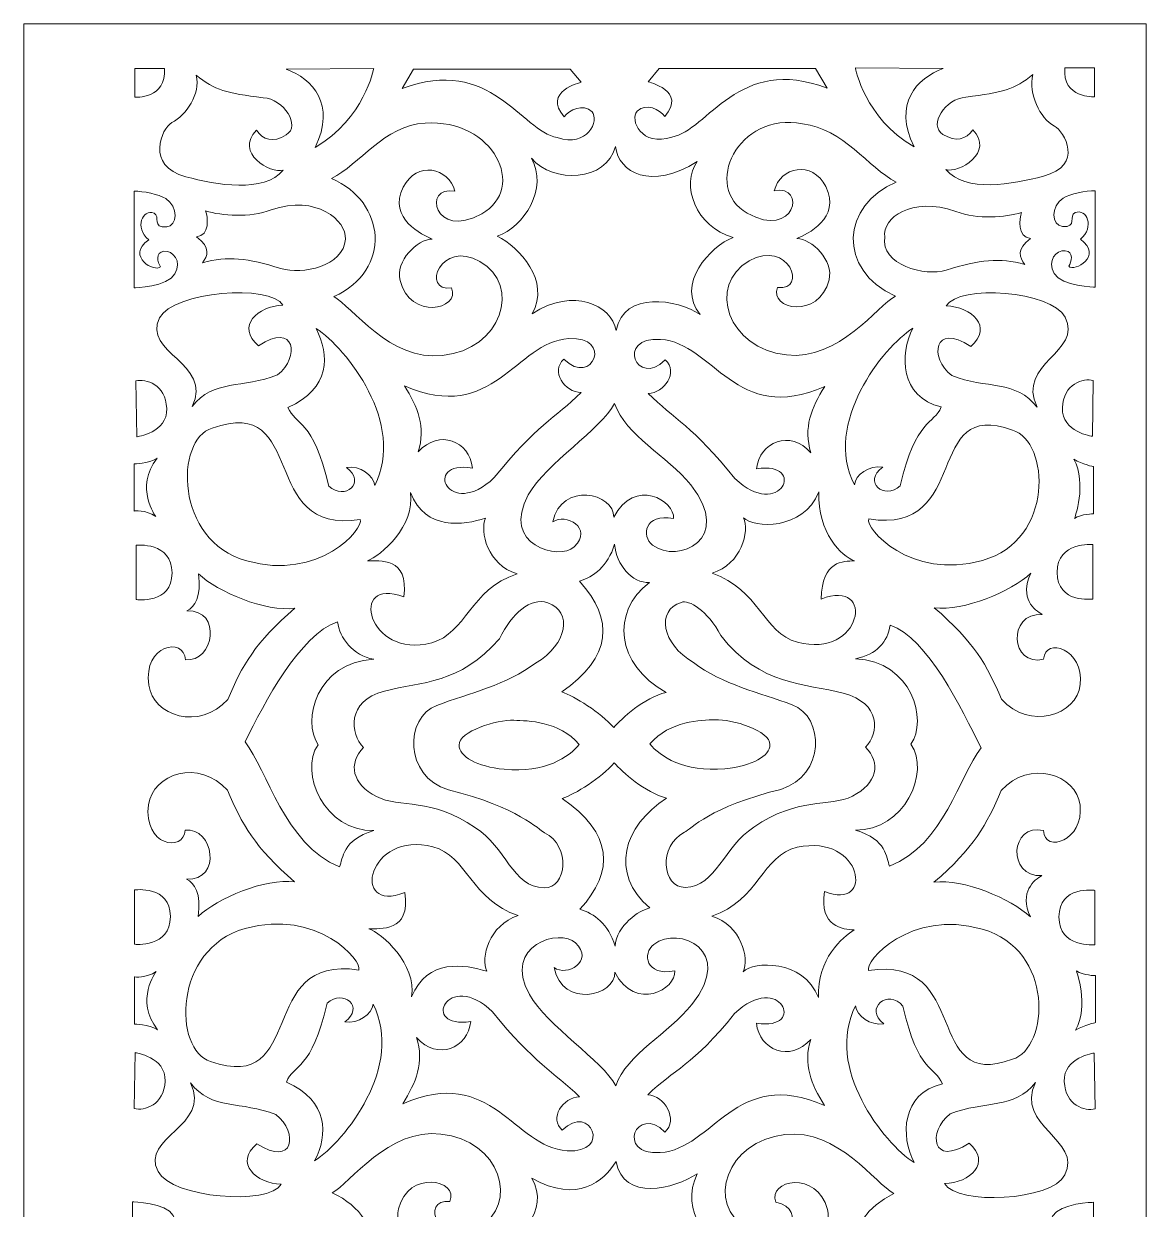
# Model space of a CAD drawing. Header units: millimetres. Extents: x 82 to 1245, y -168 to 259.
# Drawn here: x 532.3 to 701.3, y 79.5 to 257.9 of the extents above; entities that cross this region are included whole.
import ezdxf

# ---------------------------------------------------------------- set-up
doc = ezdxf.new("R2010")
doc.units = ezdxf.units.MM
doc.header["$MEASUREMENT"] = 0
doc.layers.add('layer 1', color=7, linetype='Continuous')

msp = doc.modelspace()

# ---------------------------------------------------------------- linework, layer by layer
at = {"layer": 'layer 1', "color": 250, "lineweight": 9}
for points, knots in [([(541.9775, 257.9203), (541.9775, 257.9203), (532.3113, 257.9203), (532.3113, 257.9203), (532.3113, 257.9203), (532.3113, 257.9203), (532.3113, -2.0797), (532.3113, -2.0797), (532.3113, -2.0797), (532.3113, -2.0797), (541.9775, -2.0797), (541.9775, -2.0797)], [0, 0, 0, 0, 0.25, 0.25, 0.25, 0.25, 0.5, 0.5, 0.5, 0.5, 1, 1, 1, 1]), ([(541.8199, -2.0796), (541.8199, -2.0796), (701.3113, -2.0796), (701.3113, -2.0796), (701.3113, -2.0796), (701.3113, -2.0796), (701.3113, 257.9204), (701.3113, 257.9204), (701.3113, 257.9204), (701.3113, 257.9204), (541.8199, 257.9204), (541.8199, 257.9204)], [0, 0, 0, 0, 0.25, 0.25, 0.25, 0.25, 0.5, 0.5, 0.5, 0.5, 1, 1, 1, 1]), ([(591.0089, 251.0937), (591.0089, 251.0937), (614.5696, 251.0937), (614.5696, 251.0937), (614.5696, 251.0937), (614.5696, 251.0937), (616.2181, 249.1002), (616.2181, 249.1002), (616.2181, 249.1002), (616.2181, 249.1002), (610.3034, 247.7129), (613.6974, 243.8987), (613.6974, 243.8987), (614.4723, 244.9389), (616.5092, 245.9794), (617.8664, 244.6788), (617.8664, 244.6788), (619.0295, 243.3785), (617.1878, 239.2174), (612.6305, 240.7778), (612.6305, 240.7778), (607.2003, 241.7318), (602.6439, 253.2616), (589.2636, 248.1467), (589.2636, 248.1467), (589.2636, 248.1467), (591.0089, 251.0937), (591.0089, 251.0937)], [0, 0, 0, 0, 0.125, 0.125, 0.125, 0.125, 0.25, 0.25, 0.25, 0.25, 0.375, 0.375, 0.375, 0.375, 0.5, 0.5, 0.5, 0.5, 0.625, 0.625, 0.625, 0.625, 0.75, 0.75, 0.75, 0.75, 1, 1, 1, 1]), ([(651.5138, 251.1739), (651.5138, 251.1739), (627.9524, 251.1739), (627.9524, 251.1739), (627.9524, 251.1739), (627.9524, 251.1739), (626.3041, 249.1802), (626.3041, 249.1802), (626.3041, 249.1802), (626.3041, 249.1802), (632.2187, 247.793), (628.8254, 243.9787), (628.8254, 243.9787), (628.0497, 245.0191), (626.0133, 246.0595), (624.656, 244.759), (624.656, 244.759), (623.4926, 243.4585), (625.3344, 239.2973), (629.8918, 240.8579), (629.8918, 240.8579), (635.3218, 241.8118), (639.8786, 253.3418), (653.2589, 248.2266), (653.2589, 248.2266), (653.2589, 248.2266), (651.5138, 251.1739), (651.5138, 251.1739)], [0, 0, 0, 0, 0.125, 0.125, 0.125, 0.125, 0.25, 0.25, 0.25, 0.25, 0.375, 0.375, 0.375, 0.375, 0.5, 0.5, 0.5, 0.5, 0.625, 0.625, 0.625, 0.625, 0.75, 0.75, 0.75, 0.75, 1, 1, 1, 1]), ([(553.4858, 251.1806), (553.4858, 251.1806), (549.0264, 251.1806), (549.0264, 251.1806), (549.0264, 251.1806), (549.0264, 251.1806), (549.0264, 246.8461), (549.0264, 246.8461), (549.0264, 246.8461), (549.0264, 246.8461), (553.8737, 246.586), (553.4858, 251.1806)], [0, 0, 0, 0, 0.25, 0.25, 0.25, 0.25, 0.5, 0.5, 0.5, 0.5, 1, 1, 1, 1]), ([(558.2756, 250.1818), (561.0763, 247.8821), (562.874, 247.4977), (568.3582, 246.7824), (568.3582, 246.7824), (571.4948, 246.5823), (574.0716, 242.583), (571.8311, 241.1832), (571.8311, 241.1832), (569.8667, 239.956), (568.3116, 240.4168), (567.3499, 241.8831), (567.3499, 241.8831), (563.989, 238.4837), (569.4785, 235.2841), (571.3828, 235.8841), (571.3828, 235.8841), (568.4701, 232.3847), (561.3228, 233.6631), (556.7072, 234.8842), (556.7072, 234.8842), (550.5684, 236.5082), (553.0873, 242.2222), (554.603, 243.0325), (554.603, 243.0325), (556.7989, 244.2066), (558.9711, 247.2779), (558.2756, 250.1818)], [0, 0, 0, 0, 0.125, 0.125, 0.125, 0.125, 0.25, 0.25, 0.25, 0.25, 0.375, 0.375, 0.375, 0.375, 0.5, 0.5, 0.5, 0.5, 0.625, 0.625, 0.625, 0.625, 0.75, 0.75, 0.75, 0.75, 1, 1, 1, 1]), ([(571.8109, 251.0937), (571.8109, 251.0937), (584.9974, 251.1806), (584.9974, 251.1806), (584.9974, 251.1806), (584.9974, 251.1806), (583.6395, 243.6386), (576.1745, 239.3041), (576.1745, 239.3041), (579.3739, 245.806), (575.7861, 249.62), (571.8109, 251.0937)], [0, 0, 0, 0, 0.25, 0.25, 0.25, 0.25, 0.5, 0.5, 0.5, 0.5, 1, 1, 1, 1]), ([(670.7113, 251.1739), (670.7113, 251.1739), (657.525, 251.2606), (657.525, 251.2606), (657.525, 251.2606), (657.525, 251.2606), (658.8829, 243.7186), (666.3483, 239.3842), (666.3483, 239.3842), (663.1489, 245.8862), (666.7364, 249.7002), (670.7113, 251.1739)], [0, 0, 0, 0, 0.25, 0.25, 0.25, 0.25, 0.5, 0.5, 0.5, 0.5, 1, 1, 1, 1]), ([(684.2472, 250.2618), (681.4467, 247.9623), (679.6487, 247.5777), (674.1646, 246.8623), (674.1646, 246.8623), (671.0277, 246.6624), (668.4512, 242.663), (670.6917, 241.2633), (670.6917, 241.2633), (672.656, 240.0361), (674.2113, 240.4968), (675.173, 241.9631), (675.173, 241.9631), (678.5339, 238.5637), (673.0444, 235.3643), (671.14, 235.9641), (671.14, 235.9641), (674.0527, 232.4647), (681.1999, 233.7429), (685.8157, 234.9643), (685.8157, 234.9643), (691.955, 236.5887), (688.9923, 241.7082), (687.4765, 242.5187), (687.4765, 242.5187), (685.2799, 243.6932), (683.5518, 247.3579), (684.2472, 250.2618)], [0, 0, 0, 0, 0.125, 0.125, 0.125, 0.125, 0.25, 0.25, 0.25, 0.25, 0.375, 0.375, 0.375, 0.375, 0.5, 0.5, 0.5, 0.5, 0.625, 0.625, 0.625, 0.625, 0.75, 0.75, 0.75, 0.75, 1, 1, 1, 1]), ([(689.0367, 251.2606), (689.0367, 251.2606), (693.4968, 251.2606), (693.4968, 251.2606), (693.4968, 251.2606), (693.4968, 251.2606), (693.4968, 246.9262), (693.4968, 246.9262), (693.4968, 246.9262), (693.4968, 246.9262), (688.6488, 246.6661), (689.0367, 251.2606)], [0, 0, 0, 0, 0.25, 0.25, 0.25, 0.25, 0.5, 0.5, 0.5, 0.5, 1, 1, 1, 1]), ([(663.6335, 234.0966), (655.4873, 230.6561), (654.675, 220.9183), (663.5368, 216.9317), (663.5368, 216.9317), (660.8594, 215.5449), (655.1017, 207.1363), (647.1505, 208.0896), (647.1505, 208.0896), (638.3272, 208.9564), (635.1426, 218.59), (641.5269, 222.2197), (641.5269, 222.2197), (647.45, 225.5874), (650.4471, 217.6256), (645.7932, 218.2322), (645.7932, 218.2322), (644.4354, 214.9381), (652.0538, 213.3668), (653.55, 219.359), (653.55, 219.359), (654.283, 222.2961), (650.9693, 225.5513), (648.702, 225.6006), (648.702, 225.6006), (650.1561, 226.2076), (655.4341, 228.6362), (653.065, 233.4027), (653.065, 233.4027), (651.0638, 237.4298), (646.1806, 236.3505), (645.3081, 232.7961), (645.3081, 232.7961), (650.2535, 233.7496), (648.4248, 225.3425), (641.2357, 229.4152), (641.2357, 229.4152), (634.402, 233.2864), (639.7815, 244.7593), (649.5744, 242.8518), (649.5744, 242.8518), (655.6829, 242.1584), (659.4644, 236.2638), (663.6335, 234.0966)], [0, 0, 0, 0, 0.08333333, 0.08333333, 0.08333333, 0.08333333, 0.16666667, 0.16666667, 0.16666667, 0.16666667, 0.25, 0.25, 0.25, 0.25, 0.33333333, 0.33333333, 0.33333333, 0.33333333, 0.41666667, 0.41666667, 0.41666667, 0.41666667, 0.5, 0.5, 0.5, 0.5, 0.58333333, 0.58333333, 0.58333333, 0.58333333, 0.66666667, 0.66666667, 0.66666667, 0.66666667, 0.75, 0.75, 0.75, 0.75, 0.83333333, 0.83333333, 0.83333333, 0.83333333, 1, 1, 1, 1]), ([(578.6674, 234.6103), (586.8133, 231.1699), (587.8475, 220.8382), (578.986, 216.8517), (578.986, 216.8517), (581.6635, 215.4647), (587.421, 207.0564), (595.3719, 208.0095), (595.3719, 208.0095), (604.1951, 208.8762), (607.3798, 218.5098), (600.9956, 222.1397), (600.9956, 222.1397), (595.0723, 225.5073), (592.0753, 217.5454), (596.7295, 218.1523), (596.7295, 218.1523), (598.0871, 214.8581), (590.4685, 213.2868), (588.9727, 219.2791), (588.9727, 219.2791), (588.2392, 222.2161), (591.553, 225.4713), (593.8204, 225.5206), (593.8204, 225.5206), (592.3662, 226.1276), (587.0886, 228.5563), (589.4573, 233.3227), (589.4573, 233.3227), (591.4589, 237.3496), (596.3418, 236.2705), (597.2142, 232.7161), (597.2142, 232.7161), (592.2691, 233.6696), (594.0982, 225.2628), (601.2866, 229.3351), (601.2866, 229.3351), (608.1199, 233.2059), (603.0937, 243.6281), (592.7263, 242.9697), (592.7263, 242.9697), (586.6328, 242.5827), (582.8367, 236.7775), (578.6674, 234.6103)], [0, 0, 0, 0, 0.08333333, 0.08333333, 0.08333333, 0.08333333, 0.16666667, 0.16666667, 0.16666667, 0.16666667, 0.25, 0.25, 0.25, 0.25, 0.33333333, 0.33333333, 0.33333333, 0.33333333, 0.41666667, 0.41666667, 0.41666667, 0.41666667, 0.5, 0.5, 0.5, 0.5, 0.58333333, 0.58333333, 0.58333333, 0.58333333, 0.66666667, 0.66666667, 0.66666667, 0.66666667, 0.75, 0.75, 0.75, 0.75, 0.83333333, 0.83333333, 0.83333333, 0.83333333, 1, 1, 1, 1]), ([(621.399, 239.4635), (620.0547, 234.0644), (611.9888, 233.8645), (608.7401, 237.6638), (608.7401, 237.6638), (611.3165, 233.1645), (607.6198, 227.2656), (603.5865, 225.9658), (603.5865, 225.9658), (606.9474, 224.266), (611.6528, 219.2668), (608.8518, 214.2677), (608.8518, 214.2677), (615.1256, 218.3669), (620.7271, 215.5676), (621.5112, 211.768), (621.5112, 211.768), (622.6314, 217.7671), (630.6974, 216.4673), (634.1705, 214.1676), (634.1705, 214.1676), (630.3614, 218.667), (635.7387, 224.466), (639.0997, 225.7658), (639.0997, 225.7658), (633.5061, 227.2537), (631.1378, 233.7621), (633.7223, 237.1639), (633.7223, 237.1639), (626.7766, 232.8646), (621.8473, 235.4643), (621.399, 239.4635)], [0, 0, 0, 0, 0.11111111, 0.11111111, 0.11111111, 0.11111111, 0.22222222, 0.22222222, 0.22222222, 0.22222222, 0.33333333, 0.33333333, 0.33333333, 0.33333333, 0.44444444, 0.44444444, 0.44444444, 0.44444444, 0.55555556, 0.55555556, 0.55555556, 0.55555556, 0.66666667, 0.66666667, 0.66666667, 0.66666667, 0.77777778, 0.77777778, 0.77777778, 0.77777778, 1, 1, 1, 1]), ([(548.9206, 232.6991), (548.9206, 232.6991), (548.9206, 218.1883), (548.9206, 218.1883), (548.9206, 218.1883), (548.9206, 218.1883), (553.9765, 218.3103), (555.0695, 220.2613), (555.0695, 220.2613), (556.1622, 222.2124), (554.7963, 223.7975), (553.4295, 223.6755), (553.4295, 223.6755), (552.0632, 223.5537), (552.4731, 221.9685), (552.8829, 221.3587), (552.8829, 221.3587), (552.1293, 220.4026), (547.5795, 222.8862), (551.1268, 225.4058), (551.1268, 225.4058), (548.9206, 227.2318), (550.2125, 230.1033), (551.927, 229.4067), (551.927, 229.4067), (552.9624, 228.9707), (551.5173, 227.1251), (553.8393, 227.3338), (553.8393, 227.3338), (555.4834, 227.4558), (555.6459, 230.3967), (553.7029, 231.6017), (553.7029, 231.6017), (552.688, 232.231), (550.2968, 232.7649), (548.9206, 232.6991)], [0, 0, 0, 0, 0.1, 0.1, 0.1, 0.1, 0.2, 0.2, 0.2, 0.2, 0.3, 0.3, 0.3, 0.3, 0.4, 0.4, 0.4, 0.4, 0.5, 0.5, 0.5, 0.5, 0.6, 0.6, 0.6, 0.6, 0.7, 0.7, 0.7, 0.7, 0.8, 0.8, 0.8, 0.8, 1, 1, 1, 1]), ([(558.3418, 225.8441), (560.5716, 224.1971), (559.9904, 222.9838), (559.2145, 221.9434), (559.2145, 221.9434), (563.0928, 222.9835), (565.9472, 222.6627), (571.0436, 221.0763), (571.0436, 221.0763), (574.2412, 220.0812), (580.4765, 221.4043), (580.7426, 225.4935), (580.7426, 225.4935), (580.9239, 228.2842), (576.3757, 232.259), (569.5889, 229.9186), (569.5889, 229.9186), (566.2952, 228.667), (562.1643, 229.0098), (559.699, 229.7455), (559.699, 229.7455), (560.0342, 228.8589), (560.3775, 226.0175), (558.3418, 225.8441)], [0, 0, 0, 0, 0.14285714, 0.14285714, 0.14285714, 0.14285714, 0.28571429, 0.28571429, 0.28571429, 0.28571429, 0.42857143, 0.42857143, 0.42857143, 0.42857143, 0.57142857, 0.57142857, 0.57142857, 0.57142857, 0.71428571, 0.71428571, 0.71428571, 0.71428571, 1, 1, 1, 1]), ([(683.8979, 225.6006), (681.6679, 223.9537), (682.2494, 222.7402), (683.0253, 221.7), (683.0253, 221.7), (679.147, 222.7399), (676.2932, 222.4197), (671.1964, 220.8327), (671.1964, 220.8327), (667.998, 219.837), (661.2621, 221.5962), (661.9407, 225.8438), (661.9407, 225.8438), (661.5529, 228.618), (665.864, 232.0153), (672.6508, 229.675), (672.6508, 229.675), (675.9447, 228.4234), (680.0752, 228.7663), (682.5408, 229.5019), (682.5408, 229.5019), (682.2053, 228.6153), (681.862, 225.7738), (683.8979, 225.6006)], [0, 0, 0, 0, 0.14285714, 0.14285714, 0.14285714, 0.14285714, 0.28571429, 0.28571429, 0.28571429, 0.28571429, 0.42857143, 0.42857143, 0.42857143, 0.42857143, 0.57142857, 0.57142857, 0.57142857, 0.57142857, 0.71428571, 0.71428571, 0.71428571, 0.71428571, 1, 1, 1, 1]), ([(693.602, 232.7792), (693.602, 232.7792), (693.602, 218.2684), (693.602, 218.2684), (693.602, 218.2684), (693.602, 218.2684), (688.5469, 218.3902), (687.4537, 220.3413), (687.4537, 220.3413), (686.3606, 222.2924), (687.7269, 223.8776), (689.0932, 223.7557), (689.0932, 223.7557), (690.4596, 223.6336), (690.0496, 222.0485), (689.6396, 221.4388), (689.6396, 221.4388), (690.3936, 220.4825), (694.9437, 222.9663), (691.396, 225.4857), (691.396, 225.4857), (693.602, 227.3118), (692.3107, 230.1832), (690.596, 229.4868), (690.596, 229.4868), (689.5605, 229.0508), (691.0062, 227.2051), (688.6832, 227.4137), (688.6832, 227.4137), (687.0398, 227.5358), (686.8771, 230.4768), (688.82, 231.6818), (688.82, 231.6818), (689.8345, 232.311), (692.2259, 232.845), (693.602, 232.7792)], [0, 0, 0, 0, 0.1, 0.1, 0.1, 0.1, 0.2, 0.2, 0.2, 0.2, 0.3, 0.3, 0.3, 0.3, 0.4, 0.4, 0.4, 0.4, 0.5, 0.5, 0.5, 0.5, 0.6, 0.6, 0.6, 0.6, 0.7, 0.7, 0.7, 0.7, 0.8, 0.8, 0.8, 0.8, 1, 1, 1, 1]), ([(557.6756, 200.3098), (560.8181, 204.4558), (565.3271, 202.9925), (570.5189, 205.0655), (570.5189, 205.0655), (573.9345, 207.748), (573.2513, 213.1135), (567.6496, 209.4553), (567.6496, 209.4553), (564.2339, 212.3818), (567.513, 215.4303), (571.3386, 215.5522), (571.3386, 215.5522), (569.4737, 218.8078), (554.8192, 217.6435), (552.7747, 213.6471), (552.7747, 213.6471), (550.086, 208.3906), (560.8181, 206.8946), (557.6756, 200.3098)], [0, 0, 0, 0, 0.16666667, 0.16666667, 0.16666667, 0.16666667, 0.33333333, 0.33333333, 0.33333333, 0.33333333, 0.5, 0.5, 0.5, 0.5, 0.66666667, 0.66666667, 0.66666667, 0.66666667, 1, 1, 1, 1]), ([(684.8577, 200.2214), (681.7154, 204.3672), (677.2064, 202.904), (672.0145, 204.9769), (672.0145, 204.9769), (668.5987, 207.6596), (669.2819, 213.025), (674.884, 209.3668), (674.884, 209.3668), (678.2996, 212.2933), (675.0203, 215.3418), (671.1947, 215.4637), (671.1947, 215.4637), (673.0596, 218.7193), (687.0483, 217.7535), (689.0932, 213.7566), (689.0932, 213.7566), (691.7826, 208.4996), (681.7154, 206.8062), (684.8577, 200.2214)], [0, 0, 0, 0, 0.16666667, 0.16666667, 0.16666667, 0.16666667, 0.33333333, 0.33333333, 0.33333333, 0.33333333, 0.5, 0.5, 0.5, 0.5, 0.66666667, 0.66666667, 0.66666667, 0.66666667, 1, 1, 1, 1]), ([(576.355, 212.0352), (580.8935, 209.1006), (589.9008, 197.7382), (585.153, 188.4353), (585.153, 188.4353), (585.0132, 189.9335), (582.9182, 191.4947), (580.8935, 191.12), (580.8935, 191.12), (583.9661, 188.8724), (580.6838, 186.1253), (578.2402, 188.3104), (578.2402, 188.3104), (575.9355, 198.4868), (573.1425, 197.488), (572.0951, 200.1726), (572.0951, 200.1726), (578.5318, 203.0566), (578.3798, 208.0396), (576.355, 212.0352)], [0, 0, 0, 0, 0.16666667, 0.16666667, 0.16666667, 0.16666667, 0.33333333, 0.33333333, 0.33333333, 0.33333333, 0.5, 0.5, 0.5, 0.5, 0.66666667, 0.66666667, 0.66666667, 0.66666667, 1, 1, 1, 1]), ([(589.623, 203.4435), (591.6241, 200.2631), (592.8826, 197.2069), (591.6959, 193.4862), (591.6959, 193.4862), (594.8394, 197.0077), (599.4314, 195.1092), (599.871, 191.0542), (599.871, 191.0542), (592.1408, 192.3057), (596.3079, 183.0491), (603.1548, 189.6203), (603.1548, 189.6203), (609.4428, 197.4402), (612.3329, 198.5993), (616.2214, 202.4037), (616.2214, 202.4037), (613.7544, 202.4624), (611.563, 205.6454), (613.6355, 207.4346), (613.6355, 207.4346), (617.9435, 203.1674), (621.1386, 210.9746), (614.3565, 210.5311), (614.3565, 210.5311), (606.2991, 210.0041), (603.086, 197.5403), (589.623, 203.4435)], [0, 0, 0, 0, 0.125, 0.125, 0.125, 0.125, 0.25, 0.25, 0.25, 0.25, 0.375, 0.375, 0.375, 0.375, 0.5, 0.5, 0.5, 0.5, 0.625, 0.625, 0.625, 0.625, 0.75, 0.75, 0.75, 0.75, 1, 1, 1, 1]), ([(652.8994, 203.3256), (650.8987, 200.1452), (649.6399, 197.0891), (650.8263, 193.3684), (650.8263, 193.3684), (647.6835, 196.8898), (643.0911, 194.9913), (642.6513, 190.9363), (642.6513, 190.9363), (650.3815, 192.1878), (646.2143, 182.9312), (639.3676, 189.5024), (639.3676, 189.5024), (633.0796, 197.3224), (630.1891, 198.4814), (626.3013, 202.2859), (626.3013, 202.2859), (628.7677, 202.3445), (630.9593, 205.5276), (628.8866, 207.3168), (628.8866, 207.3168), (624.5786, 203.0495), (621.3834, 210.8567), (628.1655, 210.4132), (628.1655, 210.4132), (636.2237, 209.8862), (639.4362, 197.4225), (652.8994, 203.3256)], [0, 0, 0, 0, 0.125, 0.125, 0.125, 0.125, 0.25, 0.25, 0.25, 0.25, 0.375, 0.375, 0.375, 0.375, 0.5, 0.5, 0.5, 0.5, 0.625, 0.625, 0.625, 0.625, 0.75, 0.75, 0.75, 0.75, 1, 1, 1, 1]), ([(666.1678, 212.1154), (661.6293, 209.1806), (652.6216, 197.8183), (657.3695, 188.5154), (657.3695, 188.5154), (657.5092, 190.0135), (659.6043, 191.5747), (661.6293, 191.2002), (661.6293, 191.2002), (658.5563, 188.9524), (661.839, 186.2053), (664.2826, 188.3903), (664.2826, 188.3903), (666.5873, 198.5668), (669.3803, 197.568), (670.4275, 200.2526), (670.4275, 200.2526), (664.2127, 201.7512), (664.1431, 208.1197), (666.1678, 212.1154)], [0, 0, 0, 0, 0.16666667, 0.16666667, 0.16666667, 0.16666667, 0.33333333, 0.33333333, 0.33333333, 0.33333333, 0.5, 0.5, 0.5, 0.5, 0.66666667, 0.66666667, 0.66666667, 0.66666667, 1, 1, 1, 1]), ([(549.1941, 204.1653), (549.1941, 204.1653), (549.3307, 195.7514), (549.3307, 195.7514), (549.3307, 195.7514), (549.3307, 195.7514), (553.9765, 196.3611), (553.8393, 200.0192), (553.8393, 200.0192), (553.7029, 203.6776), (550.6973, 204.531), (549.1941, 204.1653)], [0, 0, 0, 0, 0.25, 0.25, 0.25, 0.25, 0.5, 0.5, 0.5, 0.5, 1, 1, 1, 1]), ([(693.3288, 204.2454), (693.3288, 204.2454), (693.1922, 195.8315), (693.1922, 195.8315), (693.1922, 195.8315), (693.1922, 195.8315), (688.5469, 196.4412), (688.6832, 200.0994), (688.6832, 200.0994), (688.82, 203.7574), (691.8259, 204.6112), (693.3288, 204.2454)], [0, 0, 0, 0, 0.25, 0.25, 0.25, 0.25, 0.5, 0.5, 0.5, 0.5, 1, 1, 1, 1]), ([(582.9888, 183.3156), (583.6167, 182.0046), (576.8432, 174.0133), (565.8804, 177.0724), (565.8804, 177.0724), (554.987, 180.1317), (555.0891, 195.387), (560.6756, 197.0725), (560.6756, 197.0725), (575.2463, 202.1683), (567.4164, 180.8805), (582.9888, 183.3156)], [0, 0, 0, 0, 0.25, 0.25, 0.25, 0.25, 0.5, 0.5, 0.5, 0.5, 1, 1, 1, 1]), ([(659.5339, 183.3956), (658.9055, 182.0848), (665.6797, 174.0935), (676.6425, 177.1524), (676.6425, 177.1524), (687.5359, 180.2117), (686.7685, 195.0711), (681.1816, 196.7566), (681.1816, 196.7566), (667.634, 201.7515), (675.1065, 180.9606), (659.5339, 183.3956)], [0, 0, 0, 0, 0.25, 0.25, 0.25, 0.25, 0.5, 0.5, 0.5, 0.5, 1, 1, 1, 1]), ([(621.267, 200.7522), (619.2423, 196.8813), (610.9444, 191.7848), (608.279, 187.017), (608.279, 187.017), (604.0764, 179.4994), (612.9451, 177.0418), (615.1918, 179.2129), (615.1918, 179.2129), (618.114, 182.0367), (613.8648, 184.3326), (611.9796, 182.959), (611.9796, 182.959), (613.237, 189.1397), (621.267, 187.2666), (621.1275, 183.6455), (621.1275, 183.6455), (624.2698, 189.7018), (630.415, 186.1425), (630.1355, 183.4581), (630.1355, 183.4581), (625.7365, 184.2702), (625.2274, 180.8096), (626.9934, 179.4625), (626.9934, 179.4625), (630.805, 176.5549), (639.2518, 180.3647), (632.7193, 188.5154), (632.7193, 188.5154), (629.1793, 192.9319), (622.9437, 195.9186), (621.267, 200.7522)], [0, 0, 0, 0, 0.11111111, 0.11111111, 0.11111111, 0.11111111, 0.22222222, 0.22222222, 0.22222222, 0.22222222, 0.33333333, 0.33333333, 0.33333333, 0.33333333, 0.44444444, 0.44444444, 0.44444444, 0.44444444, 0.55555556, 0.55555556, 0.55555556, 0.55555556, 0.66666667, 0.66666667, 0.66666667, 0.66666667, 0.77777778, 0.77777778, 0.77777778, 0.77777778, 1, 1, 1, 1]), ([(548.9235, 191.6734), (548.9235, 191.6734), (548.9235, 184.591), (548.9235, 184.591), (548.9235, 184.591), (548.9235, 184.591), (550.6947, 184.8309), (552.1974, 183.7531), (552.1974, 183.7531), (552.1974, 183.7531), (548.9235, 188.132), (552.3958, 192.5327), (552.3958, 192.5327), (551.0606, 191.717), (548.9235, 191.6734), (548.9235, 191.6734)], [0, 0, 0, 0, 0.2, 0.2, 0.2, 0.2, 0.4, 0.4, 0.4, 0.4, 0.6, 0.6, 0.6, 0.6, 1, 1, 1, 1]), ([(693.3765, 191.2578), (693.3765, 191.2578), (693.3765, 184.1756), (693.3765, 184.1756), (693.3765, 184.1756), (693.3765, 184.1756), (691.5394, 184.1756), (690.5066, 183.4571), (690.5066, 183.4571), (690.5066, 183.4571), (692.4373, 188.6323), (690.3918, 192.3867), (690.3918, 192.3867), (691.7262, 191.571), (693.3765, 191.2578), (693.3765, 191.2578)], [0, 0, 0, 0, 0.2, 0.2, 0.2, 0.2, 0.4, 0.4, 0.4, 0.4, 0.6, 0.6, 0.6, 0.6, 1, 1, 1, 1]), ([(606.5909, 175.137), (599.4679, 172.7646), (598.9063, 166.1532), (593.7421, 164.7731), (593.7421, 164.7731), (584.0129, 162.1727), (581.1369, 174.9088), (589.5156, 171.662), (589.5156, 171.662), (590.4148, 177.7286), (585.7491, 177.0413), (584.0732, 177.1038), (584.0732, 177.1038), (586.0283, 177.7909), (591.3349, 182.3809), (590.5298, 187.3741), (590.5298, 187.3741), (592.8342, 181.5052), (598.5796, 182.4998), (601.8426, 183.503), (601.8426, 183.503), (600.9348, 181.5052), (602.1219, 176.5106), (606.5909, 175.137)], [0, 0, 0, 0, 0.14285714, 0.14285714, 0.14285714, 0.14285714, 0.28571429, 0.28571429, 0.28571429, 0.28571429, 0.42857143, 0.42857143, 0.42857143, 0.42857143, 0.57142857, 0.57142857, 0.57142857, 0.57142857, 0.71428571, 0.71428571, 0.71428571, 0.71428571, 1, 1, 1, 1]), ([(635.9315, 175.2169), (643.0544, 172.8446), (643.6155, 166.2336), (648.7801, 164.853), (648.7801, 164.853), (658.5099, 162.2525), (660.7206, 174.5931), (652.3412, 171.3462), (652.3412, 171.3462), (652.551, 177.2149), (655.6937, 177.0274), (657.3695, 177.0898), (657.3695, 177.0898), (655.4142, 177.777), (651.8529, 181.2733), (651.9924, 187.454), (651.9924, 187.454), (649.6884, 181.5851), (642.146, 182.0221), (640.6798, 183.5831), (640.6798, 183.5831), (641.5876, 181.5851), (640.4005, 176.5908), (635.9315, 175.2169)], [0, 0, 0, 0, 0.14285714, 0.14285714, 0.14285714, 0.14285714, 0.28571429, 0.28571429, 0.28571429, 0.28571429, 0.42857143, 0.42857143, 0.42857143, 0.42857143, 0.57142857, 0.57142857, 0.57142857, 0.57142857, 0.71428571, 0.71428571, 0.71428571, 0.71428571, 1, 1, 1, 1]), ([(549.2606, 179.4449), (549.2606, 179.4449), (549.2606, 171.2662), (549.2606, 171.2662), (549.2606, 171.2662), (549.2606, 171.2662), (554.6382, 170.5166), (554.6382, 175.2618), (554.6382, 175.2618), (554.6382, 180.0069), (549.2606, 179.4449), (549.2606, 179.4449)], [0, 0, 0, 0, 0.25, 0.25, 0.25, 0.25, 0.5, 0.5, 0.5, 0.5, 1, 1, 1, 1]), ([(621.267, 179.5875), (620.2193, 176.2158), (618.1166, 174.6805), (615.9601, 174.031), (615.9601, 174.031), (621.267, 168.2245), (620.8486, 162.6055), (613.3067, 157.3609), (613.3067, 157.3609), (615.1921, 156.7368), (619.2239, 154.2581), (621.1275, 151.992), (621.1275, 151.992), (622.3147, 153.3653), (625.7362, 156.4874), (629.0181, 157.2989), (629.0181, 157.2989), (621.4067, 161.5438), (620.7084, 169.3483), (626.5046, 173.8436), (626.5046, 173.8436), (623.9206, 173.6561), (621.4763, 176.5285), (621.267, 179.5875)], [0, 0, 0, 0, 0.14285714, 0.14285714, 0.14285714, 0.14285714, 0.28571429, 0.28571429, 0.28571429, 0.28571429, 0.42857143, 0.42857143, 0.42857143, 0.42857143, 0.57142857, 0.57142857, 0.57142857, 0.57142857, 0.71428571, 0.71428571, 0.71428571, 0.71428571, 1, 1, 1, 1]), ([(693.2621, 179.525), (693.2621, 179.525), (693.2621, 171.3462), (693.2621, 171.3462), (693.2621, 171.3462), (693.2621, 171.3462), (687.8853, 170.5967), (687.8853, 175.3419), (687.8853, 175.3419), (687.8853, 180.0871), (693.2621, 179.525), (693.2621, 179.525)], [0, 0, 0, 0, 0.25, 0.25, 0.25, 0.25, 0.5, 0.5, 0.5, 0.5, 1, 1, 1, 1]), ([(558.6181, 175.137), (561.5506, 172.3898), (568.6734, 169.3931), (573.1427, 169.9549), (573.1427, 169.9549), (567.1376, 164.8354), (565.1815, 161.2767), (563.0171, 156.2197), (563.0171, 156.2197), (558.7578, 151.4749), (551.7971, 153.7433), (551.1463, 158.4048), (551.1463, 158.4048), (550.2924, 164.5177), (556.4536, 165.6473), (556.6628, 162.2133), (556.6628, 162.2133), (560.9554, 161.7562), (562.2491, 169.7996), (556.8721, 169.5498), (556.8721, 169.5498), (558.0309, 170.1573), (559.1404, 171.705), (558.6181, 175.137)], [0, 0, 0, 0, 0.14285714, 0.14285714, 0.14285714, 0.14285714, 0.28571429, 0.28571429, 0.28571429, 0.28571429, 0.42857143, 0.42857143, 0.42857143, 0.42857143, 0.57142857, 0.57142857, 0.57142857, 0.57142857, 0.71428571, 0.71428571, 0.71428571, 0.71428571, 1, 1, 1, 1]), ([(683.9048, 175.2169), (680.9719, 172.4697), (673.8495, 169.4733), (669.3801, 170.035), (669.3801, 170.035), (675.3853, 164.9156), (677.3412, 161.3567), (679.5057, 156.2997), (679.5057, 156.2997), (683.765, 151.5548), (690.8218, 153.8135), (691.3766, 158.4848), (691.3766, 158.4848), (692.0088, 163.8059), (686.0693, 165.7272), (685.86, 162.2933), (685.86, 162.2933), (680.9019, 161.0445), (680.2738, 169.2859), (685.6505, 169.0361), (685.6505, 169.0361), (684.4917, 169.6434), (682.1591, 171.471), (683.9048, 175.2169)], [0, 0, 0, 0, 0.14285714, 0.14285714, 0.14285714, 0.14285714, 0.28571429, 0.28571429, 0.28571429, 0.28571429, 0.42857143, 0.42857143, 0.42857143, 0.42857143, 0.57142857, 0.57142857, 0.57142857, 0.57142857, 0.71428571, 0.71428571, 0.71428571, 0.71428571, 1, 1, 1, 1]), ([(583.4779, 148.9775), (581.4234, 151.0626), (580.8819, 155.9918), (586.6069, 157.4897), (586.6069, 157.4897), (592.3325, 158.9878), (597.8792, 158.4155), (603.9332, 165.376), (603.9332, 165.376), (605.8886, 169.1841), (608.5453, 171.6803), (611.1996, 170.7667), (611.1996, 170.7667), (614.9916, 169.4614), (614.2021, 164.523), (609.384, 161.7137), (609.384, 161.7137), (605.0549, 158.4048), (599.3988, 157.156), (594.5103, 155.3455), (594.5103, 155.3455), (589.622, 153.5349), (589.5379, 144.6776), (596.2419, 142.6172), (596.2419, 142.6172), (606.7862, 140.0571), (609.8915, 136.5878), (610.711, 136.1787), (610.711, 136.1787), (614.7523, 134.1618), (614.0784, 127.7945), (610.6413, 127.8749), (610.6413, 127.8749), (605.9322, 127.9855), (604.8455, 134.0559), (600.3064, 136.9278), (600.3064, 136.9278), (593.6725, 141.5476), (588.9234, 139.8621), (585.4323, 141.6103), (585.4323, 141.6103), (581.7318, 143.4832), (581.1156, 146.6152), (583.4779, 148.9775)], [0, 0, 0, 0, 0.08333333, 0.08333333, 0.08333333, 0.08333333, 0.16666667, 0.16666667, 0.16666667, 0.16666667, 0.25, 0.25, 0.25, 0.25, 0.33333333, 0.33333333, 0.33333333, 0.33333333, 0.41666667, 0.41666667, 0.41666667, 0.41666667, 0.5, 0.5, 0.5, 0.5, 0.58333333, 0.58333333, 0.58333333, 0.58333333, 0.66666667, 0.66666667, 0.66666667, 0.66666667, 0.75, 0.75, 0.75, 0.75, 0.83333333, 0.83333333, 0.83333333, 0.83333333, 1, 1, 1, 1]), ([(659.0449, 149.0577), (661.0994, 151.1428), (661.4192, 155.6759), (655.6937, 157.1738), (655.6937, 157.1738), (649.968, 158.6719), (643.194, 158.2352), (637.2585, 165.8519), (637.2585, 165.8519), (635.3033, 169.6601), (632.3705, 171.2839), (631.3228, 170.8466), (631.3228, 170.8466), (627.482, 169.6604), (628.3203, 164.6031), (633.1382, 161.7938), (633.1382, 161.7938), (637.4676, 158.4848), (643.1236, 157.2361), (648.012, 155.4255), (648.012, 155.4255), (652.9004, 153.6151), (652.9843, 144.7577), (646.2805, 142.6971), (646.2805, 142.6971), (635.7361, 140.1371), (632.6307, 136.6677), (631.8114, 136.2588), (631.8114, 136.2588), (627.7701, 134.2417), (628.4441, 127.8745), (631.881, 127.955), (631.881, 127.955), (636.59, 128.0654), (637.677, 134.1361), (642.2162, 137.008), (642.2162, 137.008), (648.8499, 141.6278), (653.599, 139.9423), (657.0901, 141.6903), (657.0901, 141.6903), (660.7907, 143.5634), (661.4069, 146.6952), (659.0449, 149.0577)], [0, 0, 0, 0, 0.08333333, 0.08333333, 0.08333333, 0.08333333, 0.16666667, 0.16666667, 0.16666667, 0.16666667, 0.25, 0.25, 0.25, 0.25, 0.33333333, 0.33333333, 0.33333333, 0.33333333, 0.41666667, 0.41666667, 0.41666667, 0.41666667, 0.5, 0.5, 0.5, 0.5, 0.58333333, 0.58333333, 0.58333333, 0.58333333, 0.66666667, 0.66666667, 0.66666667, 0.66666667, 0.75, 0.75, 0.75, 0.75, 0.83333333, 0.83333333, 0.83333333, 0.83333333, 1, 1, 1, 1]), ([(579.5542, 167.9263), (579.9038, 165.429), (581.8013, 162.9002), (585.0132, 162.2758), (585.0132, 162.2758), (576.4245, 161.8384), (574.1209, 153.0353), (576.6343, 149.4145), (576.6343, 149.4145), (573.7011, 145.2313), (577.6114, 136.3662), (585.0132, 136.4908), (585.0132, 136.4908), (580.1953, 135.0549), (580.4262, 132.3627), (579.8465, 131.0589), (579.8465, 131.0589), (571.585, 134.375), (568.9502, 145.6316), (565.6463, 149.8423), (565.6463, 149.8423), (568.5758, 155.7609), (573.8916, 165.9962), (579.5542, 167.9263)], [0, 0, 0, 0, 0.14285714, 0.14285714, 0.14285714, 0.14285714, 0.28571429, 0.28571429, 0.28571429, 0.28571429, 0.42857143, 0.42857143, 0.42857143, 0.42857143, 0.57142857, 0.57142857, 0.57142857, 0.57142857, 0.71428571, 0.71428571, 0.71428571, 0.71428571, 1, 1, 1, 1]), ([(662.747, 167.4124), (662.397, 164.9153), (660.7216, 162.9804), (657.5092, 162.3559), (657.5092, 162.3559), (666.0982, 161.9183), (668.4019, 153.1154), (665.8886, 149.4944), (665.8886, 149.4944), (668.8218, 145.3113), (664.9115, 136.4462), (657.5092, 136.5708), (657.5092, 136.5708), (662.3274, 135.1349), (662.0967, 132.4428), (662.6764, 131.1388), (662.6764, 131.1388), (670.9378, 134.4549), (673.1292, 144.7218), (676.4328, 148.9327), (676.4328, 148.9327), (673.5035, 154.8512), (668.4096, 165.4824), (662.747, 167.4124)], [0, 0, 0, 0, 0.14285714, 0.14285714, 0.14285714, 0.14285714, 0.28571429, 0.28571429, 0.28571429, 0.28571429, 0.42857143, 0.42857143, 0.42857143, 0.42857143, 0.57142857, 0.57142857, 0.57142857, 0.57142857, 0.71428571, 0.71428571, 0.71428571, 0.71428571, 1, 1, 1, 1]), ([(615.9479, 149.4768), (614.4004, 147.565), (610.8863, 145.1491), (604.6357, 145.7308), (604.6357, 145.7308), (600.5073, 146.1149), (597.8622, 147.6667), (597.8622, 149.3522), (597.8622, 149.3522), (597.7921, 151.4749), (603.5797, 153.1829), (606.1019, 153.0979), (606.1019, 153.0979), (608.2592, 153.0252), (612.8755, 152.9733), (615.9479, 149.4768)], [0, 0, 0, 0, 0.2, 0.2, 0.2, 0.2, 0.4, 0.4, 0.4, 0.4, 0.6, 0.6, 0.6, 0.6, 1, 1, 1, 1]), ([(626.5745, 149.5568), (628.122, 147.6451), (631.6358, 145.2293), (637.8866, 145.8108), (637.8866, 145.8108), (642.0151, 146.195), (644.66, 147.7467), (644.66, 149.4322), (644.66, 149.4322), (644.7303, 151.5548), (638.9424, 153.2631), (636.4203, 153.1779), (636.4203, 153.1779), (634.2629, 153.1052), (629.6469, 153.0533), (626.5745, 149.5568)], [0, 0, 0, 0, 0.2, 0.2, 0.2, 0.2, 0.4, 0.4, 0.4, 0.4, 0.6, 0.6, 0.6, 0.6, 1, 1, 1, 1]), ([(558.5764, 123.5895), (561.5093, 126.3484), (568.6318, 129.3574), (573.1011, 128.7933), (573.1011, 128.7933), (567.0958, 133.9347), (565.14, 137.5084), (562.9754, 142.587), (562.9754, 142.587), (558.7159, 147.3521), (551.7556, 145.0738), (551.1045, 140.3926), (551.1045, 140.3926), (550.2506, 134.2537), (556.4119, 133.1196), (556.6212, 136.5681), (556.6212, 136.5681), (560.9139, 137.0272), (562.2077, 128.9495), (556.8306, 129.2001), (556.8306, 129.2001), (557.9894, 128.5903), (559.0987, 127.0359), (558.5764, 123.5895)], [0, 0, 0, 0, 0.14285714, 0.14285714, 0.14285714, 0.14285714, 0.28571429, 0.28571429, 0.28571429, 0.28571429, 0.42857143, 0.42857143, 0.42857143, 0.42857143, 0.57142857, 0.57142857, 0.57142857, 0.57142857, 0.71428571, 0.71428571, 0.71428571, 0.71428571, 1, 1, 1, 1]), ([(621.3518, 119.1054), (620.3041, 122.4771), (618.2014, 124.0128), (616.045, 124.6622), (616.045, 124.6622), (621.3518, 130.4691), (620.9333, 136.0882), (613.3913, 141.333), (613.3913, 141.333), (615.2769, 141.9571), (619.3084, 144.436), (621.2123, 146.7023), (621.2123, 146.7023), (622.3995, 145.3287), (625.821, 142.2063), (629.1029, 141.3951), (629.1029, 141.3951), (622.5532, 137.1502), (620.4658, 130.0757), (626.5894, 124.8497), (626.5894, 124.8497), (624.9355, 124.564), (621.5611, 122.1643), (621.3518, 119.1054)], [0, 0, 0, 0, 0.14285714, 0.14285714, 0.14285714, 0.14285714, 0.28571429, 0.28571429, 0.28571429, 0.28571429, 0.42857143, 0.42857143, 0.42857143, 0.42857143, 0.57142857, 0.57142857, 0.57142857, 0.57142857, 0.71428571, 0.71428571, 0.71428571, 0.71428571, 1, 1, 1, 1]), ([(683.8632, 123.5091), (680.9303, 126.2682), (673.8077, 129.2771), (669.3384, 128.7131), (669.3384, 128.7131), (675.3436, 133.8544), (677.2996, 137.4281), (679.4639, 142.5068), (679.4639, 142.5068), (683.7234, 147.2718), (690.78, 145.0035), (691.3349, 140.3121), (691.3349, 140.3121), (691.9669, 134.9683), (686.0274, 133.0391), (685.8183, 136.4878), (685.8183, 136.4878), (680.8602, 137.7415), (680.232, 129.4656), (685.609, 129.7162), (685.609, 129.7162), (684.4502, 129.1062), (682.1177, 127.271), (683.8632, 123.5091)], [0, 0, 0, 0, 0.14285714, 0.14285714, 0.14285714, 0.14285714, 0.28571429, 0.28571429, 0.28571429, 0.28571429, 0.42857143, 0.42857143, 0.42857143, 0.42857143, 0.57142857, 0.57142857, 0.57142857, 0.57142857, 0.71428571, 0.71428571, 0.71428571, 0.71428571, 1, 1, 1, 1]), ([(606.7709, 123.6962), (599.6476, 126.0678), (599.0863, 132.6799), (593.9219, 134.0597), (593.9219, 134.0597), (584.1928, 136.6603), (581.3168, 123.924), (589.6956, 127.1706), (589.6956, 127.1706), (590.5948, 121.1041), (585.9289, 121.7914), (584.2531, 121.729), (584.2531, 121.729), (586.208, 121.0419), (591.5147, 116.4515), (590.7098, 111.4587), (590.7098, 111.4587), (593.014, 117.3272), (598.7596, 116.333), (602.0223, 115.3296), (602.0223, 115.3296), (601.1148, 117.3272), (602.3016, 122.3222), (606.7709, 123.6962)], [0, 0, 0, 0, 0.14285714, 0.14285714, 0.14285714, 0.14285714, 0.28571429, 0.28571429, 0.28571429, 0.28571429, 0.42857143, 0.42857143, 0.42857143, 0.42857143, 0.57142857, 0.57142857, 0.57142857, 0.57142857, 0.71428571, 0.71428571, 0.71428571, 0.71428571, 1, 1, 1, 1]), ([(635.8989, 123.6159), (643.0217, 125.9881), (643.5062, 132.8558), (648.748, 133.9798), (648.748, 133.9798), (658.7584, 136.1263), (660.4071, 124.26), (652.8773, 127.3173), (652.8773, 127.3173), (652.0255, 122.0172), (655.6611, 121.6158), (657.3369, 121.5533), (657.3369, 121.5533), (655.6647, 120.4497), (651.6802, 117.2382), (651.9598, 111.3787), (651.9598, 111.3787), (649.6558, 117.2477), (642.1134, 116.8105), (640.6472, 115.2497), (640.6472, 115.2497), (641.5548, 117.2477), (640.3681, 122.2421), (635.8989, 123.6159)], [0, 0, 0, 0, 0.14285714, 0.14285714, 0.14285714, 0.14285714, 0.28571429, 0.28571429, 0.28571429, 0.28571429, 0.42857143, 0.42857143, 0.42857143, 0.42857143, 0.57142857, 0.57142857, 0.57142857, 0.57142857, 0.71428571, 0.71428571, 0.71428571, 0.71428571, 1, 1, 1, 1]), ([(549.0158, 119.3879), (549.0158, 119.3879), (549.0158, 127.5667), (549.0158, 127.5667), (549.0158, 127.5667), (549.0158, 127.5667), (554.3926, 128.3162), (554.3926, 123.5709), (554.3926, 123.5709), (554.3926, 118.8258), (549.0158, 119.3879), (549.0158, 119.3879)], [0, 0, 0, 0, 0.25, 0.25, 0.25, 0.25, 0.5, 0.5, 0.5, 0.5, 1, 1, 1, 1]), ([(693.5433, 119.3283), (693.5433, 119.3283), (693.5433, 127.5071), (693.5433, 127.5071), (693.5433, 127.5071), (693.5433, 127.5071), (688.1665, 128.2566), (688.1665, 123.5114), (688.1665, 123.5114), (688.1665, 118.766), (693.5433, 119.3283), (693.5433, 119.3283)], [0, 0, 0, 0, 0.25, 0.25, 0.25, 0.25, 0.5, 0.5, 0.5, 0.5, 1, 1, 1, 1]), ([(582.744, 115.5168), (583.3718, 116.8284), (576.5981, 124.8189), (565.6354, 121.7605), (565.6354, 121.7605), (554.742, 118.7011), (554.8442, 103.4458), (560.431, 101.7603), (560.431, 101.7603), (575.0016, 96.6642), (567.1718, 117.9526), (582.744, 115.5168)], [0, 0, 0, 0, 0.25, 0.25, 0.25, 0.25, 0.5, 0.5, 0.5, 0.5, 1, 1, 1, 1]), ([(659.5014, 115.4371), (658.873, 116.7481), (665.6471, 124.7397), (676.6099, 121.68), (676.6099, 121.68), (687.5033, 118.6213), (686.7357, 103.7617), (681.1491, 102.0762), (681.1491, 102.0762), (667.6016, 97.081), (675.0739, 117.8721), (659.5014, 115.4371)], [0, 0, 0, 0, 0.25, 0.25, 0.25, 0.25, 0.5, 0.5, 0.5, 0.5, 1, 1, 1, 1]), ([(621.4468, 98.0805), (619.4221, 101.9514), (611.1241, 107.0476), (608.4588, 111.8154), (608.4588, 111.8154), (604.2562, 119.3334), (613.1249, 121.791), (615.3716, 119.6196), (615.3716, 119.6196), (618.2938, 116.796), (614.0445, 114.4998), (612.1594, 115.8738), (612.1594, 115.8738), (613.4168, 109.693), (621.4468, 111.5661), (621.3071, 115.1874), (621.3071, 115.1874), (624.4495, 109.1314), (630.5945, 112.6903), (630.3152, 115.3747), (630.3152, 115.3747), (625.9162, 114.5626), (625.4073, 118.0232), (627.1732, 119.3702), (627.1732, 119.3702), (630.985, 122.2776), (639.4315, 118.4681), (632.899, 110.3174), (632.899, 110.3174), (629.3593, 105.9005), (623.1235, 102.9141), (621.4468, 98.0805)], [0, 0, 0, 0, 0.11111111, 0.11111111, 0.11111111, 0.11111111, 0.22222222, 0.22222222, 0.22222222, 0.22222222, 0.33333333, 0.33333333, 0.33333333, 0.33333333, 0.44444444, 0.44444444, 0.44444444, 0.44444444, 0.55555556, 0.55555556, 0.55555556, 0.55555556, 0.66666667, 0.66666667, 0.66666667, 0.66666667, 0.77777778, 0.77777778, 0.77777778, 0.77777778, 1, 1, 1, 1]), ([(548.9843, 107.3914), (548.9843, 107.3914), (548.9843, 114.4741), (548.9843, 114.4741), (548.9843, 114.4741), (548.9843, 114.4741), (550.7558, 114.2342), (552.2581, 115.3121), (552.2581, 115.3121), (552.2581, 115.3121), (548.9843, 110.9332), (552.4569, 106.5322), (552.4569, 106.5322), (551.1217, 107.3482), (548.9843, 107.3914), (548.9843, 107.3914)], [0, 0, 0, 0, 0.2, 0.2, 0.2, 0.2, 0.4, 0.4, 0.4, 0.4, 0.6, 0.6, 0.6, 0.6, 1, 1, 1, 1]), ([(589.3782, 95.389), (591.3788, 98.5699), (592.6377, 101.6259), (591.4513, 105.3465), (591.4513, 105.3465), (594.5941, 101.8251), (599.1864, 103.7238), (599.6262, 107.7785), (599.6262, 107.7785), (591.8957, 106.527), (596.0632, 115.7837), (602.9098, 109.2124), (602.9098, 109.2124), (609.1979, 101.3925), (612.0884, 100.2332), (615.9762, 96.429), (615.9762, 96.429), (613.5099, 96.3702), (611.318, 93.1873), (613.3909, 91.3981), (613.3909, 91.3981), (617.6987, 95.6653), (620.894, 87.8579), (614.112, 88.3017), (614.112, 88.3017), (606.0539, 88.8287), (602.8414, 101.2924), (589.3782, 95.389)], [0, 0, 0, 0, 0.125, 0.125, 0.125, 0.125, 0.25, 0.25, 0.25, 0.25, 0.375, 0.375, 0.375, 0.375, 0.5, 0.5, 0.5, 0.5, 0.625, 0.625, 0.625, 0.625, 0.75, 0.75, 0.75, 0.75, 1, 1, 1, 1]), ([(652.8666, 95.1282), (650.866, 98.3085), (649.6073, 101.3648), (650.7937, 105.0854), (650.7937, 105.0854), (647.6509, 101.564), (643.0586, 103.4624), (642.6187, 107.5174), (642.6187, 107.5174), (650.3492, 106.2659), (646.1819, 115.5226), (639.335, 108.9513), (639.335, 108.9513), (633.0471, 101.1314), (630.1567, 100.5409), (626.2687, 96.7364), (626.2687, 96.7364), (628.735, 96.6776), (630.927, 92.9262), (628.8541, 91.137), (628.8541, 91.137), (624.5461, 95.4043), (621.3507, 87.5971), (628.133, 88.0406), (628.133, 88.0406), (636.1911, 88.5675), (639.4036, 101.0313), (652.8666, 95.1282)], [0, 0, 0, 0, 0.125, 0.125, 0.125, 0.125, 0.25, 0.25, 0.25, 0.25, 0.375, 0.375, 0.375, 0.375, 0.5, 0.5, 0.5, 0.5, 0.625, 0.625, 0.625, 0.625, 0.75, 0.75, 0.75, 0.75, 1, 1, 1, 1]), ([(693.6575, 107.5956), (693.6575, 107.5956), (693.6575, 114.6774), (693.6575, 114.6774), (693.6575, 114.6774), (693.6575, 114.6774), (691.8206, 114.6774), (690.7875, 115.3963), (690.7875, 115.3963), (690.7875, 115.3963), (692.7186, 110.2211), (690.6731, 106.4667), (690.6731, 106.4667), (692.0074, 107.2824), (693.6575, 107.5956), (693.6575, 107.5956)], [0, 0, 0, 0, 0.2, 0.2, 0.2, 0.2, 0.4, 0.4, 0.4, 0.4, 0.6, 0.6, 0.6, 0.6, 1, 1, 1, 1]), ([(576.1101, 86.7975), (580.6486, 89.7321), (589.6562, 101.0941), (584.9081, 110.3976), (584.9081, 110.3976), (584.7685, 108.8996), (582.6737, 107.3382), (580.6486, 107.7127), (580.6486, 107.7127), (583.721, 109.9606), (580.4391, 112.7075), (577.9952, 110.5224), (577.9952, 110.5224), (575.6905, 100.3456), (572.8975, 101.3449), (571.8505, 98.6598), (571.8505, 98.6598), (578.2872, 95.7762), (578.1348, 90.7932), (576.1101, 86.7975)], [0, 0, 0, 0, 0.16666667, 0.16666667, 0.16666667, 0.16666667, 0.33333333, 0.33333333, 0.33333333, 0.33333333, 0.5, 0.5, 0.5, 0.5, 0.66666667, 0.66666667, 0.66666667, 0.66666667, 1, 1, 1, 1]), ([(666.3475, 86.5279), (661.8089, 89.4627), (652.8012, 100.825), (657.5494, 110.1278), (657.5494, 110.1278), (657.6889, 108.6298), (659.784, 107.0685), (661.8089, 107.4431), (661.8089, 107.4431), (658.7361, 109.6907), (662.4432, 112.8168), (664.6747, 110.0634), (664.6747, 110.0634), (666.9794, 99.8869), (669.56, 101.0752), (670.6075, 98.3905), (670.6075, 98.3905), (664.3925, 96.8921), (664.3228, 90.5236), (666.3475, 86.5279)], [0, 0, 0, 0, 0.16666667, 0.16666667, 0.16666667, 0.16666667, 0.33333333, 0.33333333, 0.33333333, 0.33333333, 0.5, 0.5, 0.5, 0.5, 0.66666667, 0.66666667, 0.66666667, 0.66666667, 1, 1, 1, 1]), ([(548.9492, 94.6675), (548.9492, 94.6675), (549.0857, 103.081), (549.0857, 103.081), (549.0857, 103.081), (549.0857, 103.081), (553.7314, 102.4717), (553.5946, 98.8134), (553.5946, 98.8134), (553.4579, 95.1549), (550.4521, 94.3017), (548.9492, 94.6675)], [0, 0, 0, 0, 0.25, 0.25, 0.25, 0.25, 0.5, 0.5, 0.5, 0.5, 1, 1, 1, 1]), ([(693.61, 94.6079), (693.61, 94.6079), (693.4734, 103.0222), (693.4734, 103.0222), (693.4734, 103.0222), (693.4734, 103.0222), (688.8278, 102.4118), (688.9644, 98.754), (688.9644, 98.754), (689.1012, 95.0955), (692.1071, 94.2422), (693.61, 94.6079)], [0, 0, 0, 0, 0.25, 0.25, 0.25, 0.25, 0.5, 0.5, 0.5, 0.5, 1, 1, 1, 1]), ([(557.4309, 98.523), (560.5732, 94.377), (565.0821, 95.8403), (570.2739, 93.7673), (570.2739, 93.7673), (573.6896, 91.0846), (573.0066, 85.7193), (567.4046, 89.3775), (567.4046, 89.3775), (563.989, 86.451), (567.2681, 83.4024), (571.0939, 83.2806), (571.0939, 83.2806), (569.229, 80.0246), (554.5745, 81.1894), (552.5299, 85.1856), (552.5299, 85.1856), (549.8413, 90.4422), (560.5732, 91.9382), (557.4309, 98.523)], [0, 0, 0, 0, 0.16666667, 0.16666667, 0.16666667, 0.16666667, 0.33333333, 0.33333333, 0.33333333, 0.33333333, 0.5, 0.5, 0.5, 0.5, 0.66666667, 0.66666667, 0.66666667, 0.66666667, 1, 1, 1, 1]), ([(684.6127, 98.6115), (681.4705, 94.4656), (676.9615, 95.9287), (671.7697, 93.8559), (671.7697, 93.8559), (668.3541, 91.1732), (669.037, 85.8077), (674.6388, 89.4659), (674.6388, 89.4659), (678.0546, 86.5394), (674.7756, 83.491), (670.9497, 83.369), (670.9497, 83.369), (672.8146, 80.1134), (687.0162, 80.7004), (689.0607, 84.6972), (689.0607, 84.6972), (691.7497, 89.9538), (681.4705, 92.0267), (684.6127, 98.6115)], [0, 0, 0, 0, 0.16666667, 0.16666667, 0.16666667, 0.16666667, 0.33333333, 0.33333333, 0.33333333, 0.33333333, 0.5, 0.5, 0.5, 0.5, 0.66666667, 0.66666667, 0.66666667, 0.66666667, 1, 1, 1, 1]), ([(578.4225, 64.2221), (586.5683, 67.6623), (587.6025, 77.9946), (578.7411, 81.981), (578.7411, 81.981), (581.4185, 83.368), (587.1759, 91.7764), (595.1268, 90.8233), (595.1268, 90.8233), (603.9504, 89.9563), (607.1347, 80.3229), (600.7507, 76.693), (600.7507, 76.693), (594.8276, 73.325), (591.8304, 81.2873), (596.4846, 80.6805), (596.4846, 80.6805), (597.8422, 83.9747), (590.2238, 85.546), (588.7278, 79.5537), (588.7278, 79.5537), (587.9946, 76.6167), (591.308, 73.3612), (593.5757, 73.3118), (593.5757, 73.3118), (592.1215, 72.7049), (586.8436, 70.2762), (589.2123, 65.5097), (589.2123, 65.5097), (591.2138, 61.4828), (596.0968, 62.562), (596.9692, 66.1164), (596.9692, 66.1164), (592.0241, 65.1629), (593.8532, 73.5696), (601.0419, 69.4973), (601.0419, 69.4973), (607.8751, 65.6266), (602.6367, 54.4464), (592.4812, 55.8628), (592.4812, 55.8628), (586.4457, 56.7044), (582.5918, 62.0549), (578.4225, 64.2221)], [0, 0, 0, 0, 0.08333333, 0.08333333, 0.08333333, 0.08333333, 0.16666667, 0.16666667, 0.16666667, 0.16666667, 0.25, 0.25, 0.25, 0.25, 0.33333333, 0.33333333, 0.33333333, 0.33333333, 0.41666667, 0.41666667, 0.41666667, 0.41666667, 0.5, 0.5, 0.5, 0.5, 0.58333333, 0.58333333, 0.58333333, 0.58333333, 0.66666667, 0.66666667, 0.66666667, 0.66666667, 0.75, 0.75, 0.75, 0.75, 0.83333333, 0.83333333, 0.83333333, 0.83333333, 1, 1, 1, 1]), ([(662.9641, 64.1673), (654.8178, 69.1236), (655.2796, 77.9144), (663.2918, 81.901), (663.2918, 81.901), (660.6145, 83.2878), (654.8568, 91.6963), (646.9059, 90.7431), (646.9059, 90.7431), (638.0822, 89.8764), (634.8979, 80.2429), (641.2819, 76.613), (641.2819, 76.613), (647.205, 73.245), (650.6271, 79.5018), (645.5481, 80.6006), (645.5481, 80.6006), (644.1905, 83.8947), (651.8088, 85.4661), (653.3051, 79.4738), (653.3051, 79.4738), (654.038, 76.5368), (650.7246, 73.2811), (648.4569, 73.2318), (648.4569, 73.2318), (649.9111, 72.6247), (655.1884, 70.1955), (652.8203, 65.4297), (652.8203, 65.4297), (650.8196, 61.4034), (646.245, 62.012), (645.3726, 65.5665), (645.3726, 65.5665), (650.3176, 64.6129), (648.179, 73.4884), (640.9908, 69.4173), (640.9908, 69.4173), (634.1587, 65.547), (639.6126, 54.571), (649.5416, 55.7911), (649.5416, 55.7911), (656.2255, 56.6122), (659.7412, 61.9137), (662.9641, 64.1673)], [0, 0, 0, 0, 0.08333333, 0.08333333, 0.08333333, 0.08333333, 0.16666667, 0.16666667, 0.16666667, 0.16666667, 0.25, 0.25, 0.25, 0.25, 0.33333333, 0.33333333, 0.33333333, 0.33333333, 0.41666667, 0.41666667, 0.41666667, 0.41666667, 0.5, 0.5, 0.5, 0.5, 0.58333333, 0.58333333, 0.58333333, 0.58333333, 0.66666667, 0.66666667, 0.66666667, 0.66666667, 0.75, 0.75, 0.75, 0.75, 0.83333333, 0.83333333, 0.83333333, 0.83333333, 1, 1, 1, 1]), ([(621.3667, 58.9899), (620.0224, 64.389), (612.3808, 65.3469), (609.1321, 61.5476), (609.1321, 61.5476), (611.7085, 66.0468), (607.3748, 71.9458), (603.3417, 73.2457), (603.3417, 73.2457), (606.7024, 74.9457), (611.6201, 79.187), (608.8192, 84.186), (608.8192, 84.186), (615.73, 80.2763), (619.6565, 83.7554), (621.4786, 86.6857), (621.4786, 86.6857), (622.5989, 80.6867), (630.2404, 82.555), (633.7132, 84.8547), (633.7132, 84.8547), (630.9659, 79.2184), (635.7064, 73.9874), (639.067, 72.6877), (639.067, 72.6877), (633.4737, 71.1997), (631.1051, 64.6913), (633.6897, 61.2895), (633.6897, 61.2895), (626.7439, 65.5889), (621.8146, 62.9892), (621.3667, 58.9899)], [0, 0, 0, 0, 0.11111111, 0.11111111, 0.11111111, 0.11111111, 0.22222222, 0.22222222, 0.22222222, 0.22222222, 0.33333333, 0.33333333, 0.33333333, 0.33333333, 0.44444444, 0.44444444, 0.44444444, 0.44444444, 0.55555556, 0.55555556, 0.55555556, 0.55555556, 0.66666667, 0.66666667, 0.66666667, 0.66666667, 0.77777778, 0.77777778, 0.77777778, 0.77777778, 1, 1, 1, 1]), ([(548.676, 66.1337), (548.676, 66.1337), (548.676, 80.6445), (548.676, 80.6445), (548.676, 80.6445), (548.676, 80.6445), (553.7314, 80.5222), (554.8241, 78.5714), (554.8241, 78.5714), (555.9173, 76.6205), (554.551, 75.0349), (553.1848, 75.1568), (553.1848, 75.1568), (551.8183, 75.2787), (552.2284, 76.864), (552.6382, 77.4737), (552.6382, 77.4737), (551.8842, 78.4303), (547.3345, 75.9466), (550.8819, 73.427), (550.8819, 73.427), (548.676, 71.601), (549.9672, 68.7295), (551.6819, 69.4256), (551.6819, 69.4256), (552.7173, 69.8618), (551.2719, 71.7073), (553.5946, 71.499), (553.5946, 71.499), (555.2381, 71.3769), (555.4007, 68.4357), (553.4579, 67.2308), (553.4579, 67.2308), (552.4434, 66.6015), (550.0521, 66.0677), (548.676, 66.1337)], [0, 0, 0, 0, 0.1, 0.1, 0.1, 0.1, 0.2, 0.2, 0.2, 0.2, 0.3, 0.3, 0.3, 0.3, 0.4, 0.4, 0.4, 0.4, 0.5, 0.5, 0.5, 0.5, 0.6, 0.6, 0.6, 0.6, 0.7, 0.7, 0.7, 0.7, 0.8, 0.8, 0.8, 0.8, 1, 1, 1, 1]), ([(693.3573, 66.0533), (693.3573, 66.0533), (693.3573, 80.5643), (693.3573, 80.5643), (693.3573, 80.5643), (693.3573, 80.5643), (688.3019, 80.4424), (687.2088, 78.4915), (687.2088, 78.4915), (686.1156, 76.5401), (687.4822, 74.9552), (688.8483, 75.0771), (688.8483, 75.0771), (690.2147, 75.1991), (689.8047, 76.7839), (689.395, 77.3936), (689.395, 77.3936), (690.1489, 78.3503), (694.6989, 75.8661), (691.151, 73.3467), (691.151, 73.3467), (693.3573, 71.5209), (692.0659, 68.649), (690.3514, 69.3456), (690.3514, 69.3456), (689.3156, 69.7816), (690.7612, 71.6274), (688.4386, 71.4187), (688.4386, 71.4187), (686.7949, 71.2967), (686.6325, 68.3559), (688.5751, 67.1506), (688.5751, 67.1506), (689.5898, 66.5217), (691.981, 65.9874), (693.3573, 66.0533)], [0, 0, 0, 0, 0.1, 0.1, 0.1, 0.1, 0.2, 0.2, 0.2, 0.2, 0.3, 0.3, 0.3, 0.3, 0.4, 0.4, 0.4, 0.4, 0.5, 0.5, 0.5, 0.5, 0.6, 0.6, 0.6, 0.6, 0.7, 0.7, 0.7, 0.7, 0.8, 0.8, 0.8, 0.8, 1, 1, 1, 1])]:
    msp.add_open_spline(points, degree=3, knots=knots, dxfattribs=at)

doc.saveas('drawing.dxf')
